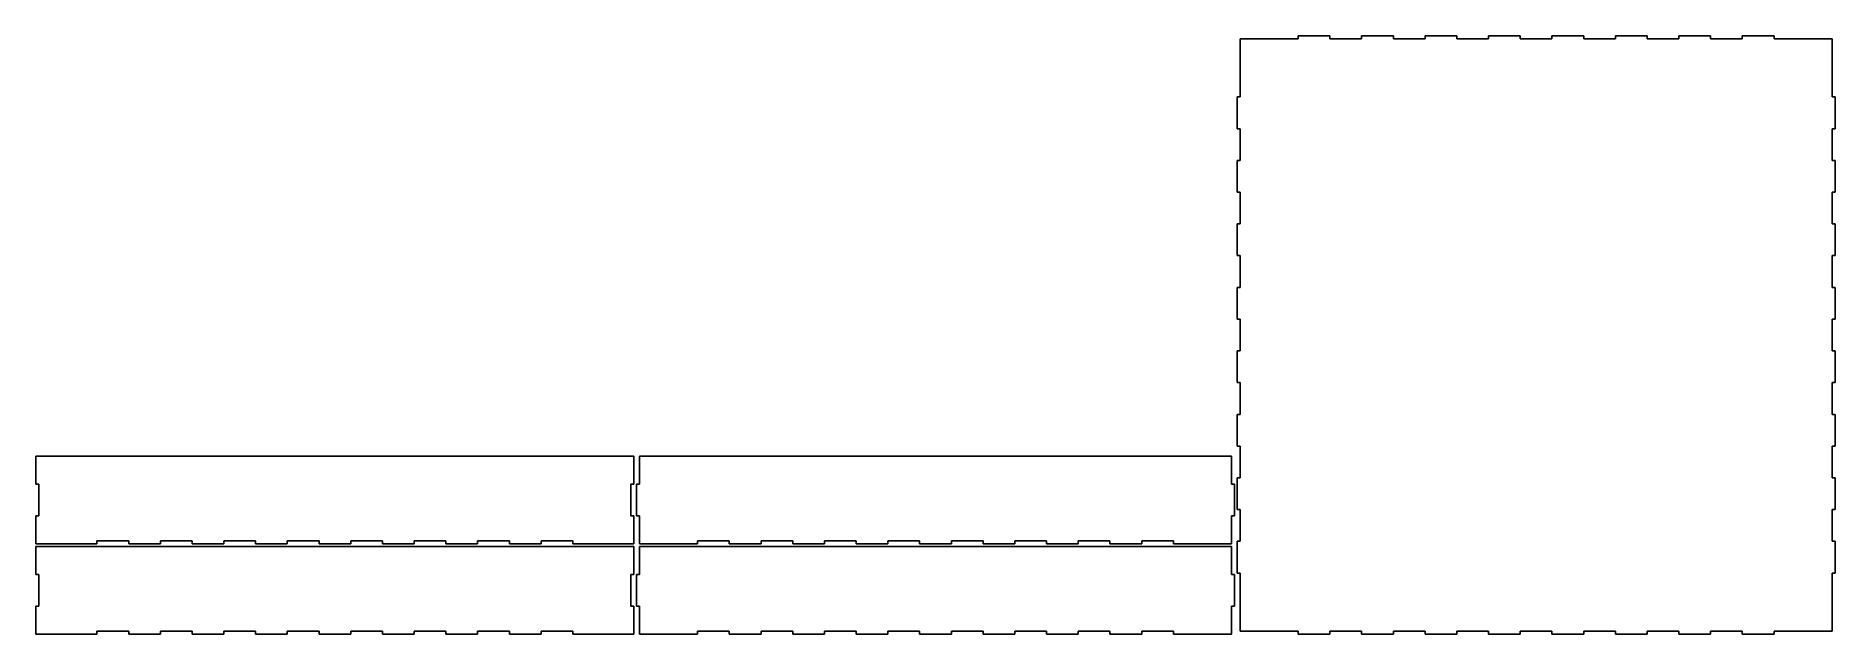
# Model space of a CAD drawing. Header units: millimetres. Extents: x 0 to 1914, y 3 to 639.
import ezdxf

# ---------------------------------------------------------------- set-up
doc = ezdxf.new("R2010")
doc.units = ezdxf.units.MM

msp = doc.modelspace()

# ---------------------------------------------------------------- linework, layer by layer
at = {"layer": 'back_outsideCutPath'}
for p, q in [((0, 192), (0, 162.375)), ((636, 192), (0, 192)), ((636, 162.375), (636, 192)), ((0, 162.375), (3, 162.375)), ((3, 162.375), (3, 128.625)), ((633, 128.625), (633, 162.375)), ((633, 162.375), (636, 162.375)), ((3, 128.625), (0, 128.625)), ((0, 128.625), (0, 99)), ((636, 128.625), (633, 128.625)), ((636, 99), (636, 128.625)), ((0, 99), (64.875, 99)), ((64.875, 99), (64.875, 102)), ((64.875, 102), (98.625, 102)), ((98.625, 102), (98.625, 99)), ((98.625, 99), (132.375, 99)), ((132.375, 99), (132.375, 102)), ((132.375, 102), (166.125, 102)), ((166.125, 102), (166.125, 99)), ((166.125, 99), (199.875, 99)), ((199.875, 99), (199.875, 102)), ((199.875, 102), (233.625, 102)), ((233.625, 102), (233.625, 99)), ((233.625, 99), (267.375, 99)), ((267.375, 99), (267.375, 102)), ((267.375, 102), (301.125, 102)), ((301.125, 102), (301.125, 99)), ((301.125, 99), (334.875, 99)), ((334.875, 99), (334.875, 102)), ((334.875, 102), (368.625, 102)), ((368.625, 102), (368.625, 99)), ((368.625, 99), (402.375, 99)), ((402.375, 99), (402.375, 102)), ((402.375, 102), (436.125, 102)), ((436.125, 102), (436.125, 99)), ((436.125, 99), (469.875, 99)), ((469.875, 99), (469.875, 102)), ((469.875, 102), (503.625, 102)), ((503.625, 102), (503.625, 99)), ((503.625, 99), (537.375, 99)), ((537.375, 99), (537.375, 102)), ((537.375, 102), (571.125, 102)), ((571.125, 102), (571.125, 99)), ((571.125, 99), (604.875, 99)), ((604.875, 99), (636, 99))]:
    msp.add_line(p, q, dxfattribs=at)
at = {"layer": 'bottom_outsideCutPath'}
for p, q in [((1281, 636), (1281, 574.125)), ((1309.125, 636), (1281, 636)), ((1342.875, 636), (1309.125, 636)), ((1376.625, 639), (1342.875, 639)), ((1342.875, 639), (1342.875, 636)), ((1376.625, 636), (1376.625, 639)), ((1410.375, 636), (1376.625, 636)), ((1444.125, 639), (1410.375, 639)), ((1410.375, 639), (1410.375, 636)), ((1444.125, 636), (1444.125, 639)), ((1477.875, 636), (1444.125, 636)), ((1511.625, 639), (1477.875, 639)), ((1477.875, 639), (1477.875, 636)), ((1511.625, 636), (1511.625, 639)), ((1545.375, 636), (1511.625, 636)), ((1579.125, 639), (1545.375, 639)), ((1545.375, 639), (1545.375, 636)), ((1579.125, 636), (1579.125, 639)), ((1612.875, 636), (1579.125, 636)), ((1646.625, 639), (1612.875, 639)), ((1612.875, 639), (1612.875, 636)), ((1646.625, 636), (1646.625, 639)), ((1680.375, 636), (1646.625, 636)), ((1714.125, 639), (1680.375, 639)), ((1680.375, 639), (1680.375, 636)), ((1714.125, 636), (1714.125, 639)), ((1747.875, 636), (1714.125, 636)), ((1781.625, 639), (1747.875, 639)), ((1747.875, 639), (1747.875, 636)), ((1781.625, 636), (1781.625, 639)), ((1815.375, 636), (1781.625, 636)), ((1849.125, 639), (1815.375, 639)), ((1815.375, 639), (1815.375, 636)), ((1849.125, 636), (1849.125, 639)), ((1911, 636), (1849.125, 636)), ((1911, 607.875), (1911, 636)), ((1911, 574.125), (1911, 607.875)), ((1281, 574.125), (1278, 574.125)), ((1278, 574.125), (1278, 540.375)), ((1914, 574.125), (1911, 574.125)), ((1914, 540.375), (1914, 574.125)), ((1278, 540.375), (1281, 540.375)), ((1281, 540.375), (1281, 506.625)), ((1911, 506.625), (1911, 540.375)), ((1911, 540.375), (1914, 540.375)), ((1281, 506.625), (1278, 506.625)), ((1278, 506.625), (1278, 472.875)), ((1914, 506.625), (1911, 506.625)), ((1914, 472.875), (1914, 506.625)), ((1278, 472.875), (1281, 472.875)), ((1281, 472.875), (1281, 439.125)), ((1911, 439.125), (1911, 472.875)), ((1911, 472.875), (1914, 472.875)), ((1281, 439.125), (1278, 439.125)), ((1278, 439.125), (1278, 405.375)), ((1914, 439.125), (1911, 439.125)), ((1914, 405.375), (1914, 439.125)), ((1278, 405.375), (1281, 405.375)), ((1281, 405.375), (1281, 371.625)), ((1911, 371.625), (1911, 405.375)), ((1911, 405.375), (1914, 405.375)), ((1281, 371.625), (1278, 371.625)), ((1278, 371.625), (1278, 337.875)), ((1914, 371.625), (1911, 371.625)), ((1914, 337.875), (1914, 371.625)), ((1278, 337.875), (1281, 337.875)), ((1281, 337.875), (1281, 304.125)), ((1911, 304.125), (1911, 337.875)), ((1911, 337.875), (1914, 337.875)), ((1281, 304.125), (1278, 304.125)), ((1278, 304.125), (1278, 270.375)), ((1914, 304.125), (1911, 304.125)), ((1914, 270.375), (1914, 304.125)), ((1278, 270.375), (1281, 270.375)), ((1281, 270.375), (1281, 236.625)), ((1911, 236.625), (1911, 270.375)), ((1911, 270.375), (1914, 270.375)), ((1281, 236.625), (1278, 236.625)), ((1278, 236.625), (1278, 202.875)), ((1914, 236.625), (1911, 236.625)), ((1914, 202.875), (1914, 236.625)), ((1278, 202.875), (1281, 202.875)), ((1281, 202.875), (1281, 169.125)), ((1911, 169.125), (1911, 202.875)), ((1911, 202.875), (1914, 202.875)), ((1281, 169.125), (1278, 169.125)), ((1278, 169.125), (1278, 135.375)), ((1914, 169.125), (1911, 169.125)), ((1914, 135.375), (1914, 169.125)), ((1278, 135.375), (1281, 135.375)), ((1281, 135.375), (1281, 101.625)), ((1911, 101.625), (1911, 135.375)), ((1911, 135.375), (1914, 135.375)), ((1281, 101.625), (1278, 101.625)), ((1278, 101.625), (1278, 67.875)), ((1914, 101.625), (1911, 101.625)), ((1914, 67.875), (1914, 101.625)), ((1278, 67.875), (1281, 67.875)), ((1281, 67.875), (1281, 34.125)), ((1911, 6), (1911, 67.875)), ((1911, 67.875), (1914, 67.875)), ((1281, 34.125), (1281, 6)), ((1281, 6), (1342.875, 6)), ((1342.875, 6), (1342.875, 3)), ((1342.875, 3), (1376.625, 3)), ((1376.625, 3), (1376.625, 6)), ((1376.625, 6), (1410.375, 6)), ((1410.375, 6), (1410.375, 3)), ((1410.375, 3), (1444.125, 3)), ((1444.125, 3), (1444.125, 6)), ((1444.125, 6), (1477.875, 6)), ((1477.875, 6), (1477.875, 3)), ((1477.875, 3), (1511.625, 3)), ((1511.625, 3), (1511.625, 6)), ((1511.625, 6), (1545.375, 6)), ((1545.375, 6), (1545.375, 3)), ((1545.375, 3), (1579.125, 3)), ((1579.125, 3), (1579.125, 6)), ((1579.125, 6), (1612.875, 6)), ((1612.875, 6), (1612.875, 3)), ((1612.875, 3), (1646.625, 3)), ((1646.625, 3), (1646.625, 6)), ((1646.625, 6), (1680.375, 6)), ((1680.375, 6), (1680.375, 3)), ((1680.375, 3), (1714.125, 3)), ((1714.125, 3), (1714.125, 6)), ((1714.125, 6), (1747.875, 6)), ((1747.875, 6), (1747.875, 3)), ((1747.875, 3), (1781.625, 3)), ((1781.625, 3), (1781.625, 6)), ((1781.625, 6), (1815.375, 6)), ((1815.375, 6), (1815.375, 3)), ((1815.375, 3), (1849.125, 3)), ((1849.125, 3), (1849.125, 6)), ((1849.125, 6), (1882.875, 6)), ((1882.875, 6), (1911, 6))]:
    msp.add_line(p, q, dxfattribs=at)
at = {"layer": 'front_outsideCutPath'}
for p, q in [((0, 96), (0, 66.375)), ((636, 96), (0, 96)), ((636, 66.375), (636, 96)), ((0, 66.375), (3, 66.375)), ((3, 66.375), (3, 32.625)), ((633, 32.625), (633, 66.375)), ((633, 66.375), (636, 66.375)), ((3, 32.625), (0, 32.625)), ((0, 32.625), (0, 3)), ((636, 32.625), (633, 32.625)), ((636, 3), (636, 32.625)), ((0, 3), (64.875, 3)), ((64.875, 3), (64.875, 6)), ((64.875, 6), (98.625, 6)), ((98.625, 6), (98.625, 3)), ((98.625, 3), (132.375, 3)), ((132.375, 3), (132.375, 6)), ((132.375, 6), (166.125, 6)), ((166.125, 6), (166.125, 3)), ((166.125, 3), (199.875, 3)), ((199.875, 3), (199.875, 6)), ((199.875, 6), (233.625, 6)), ((233.625, 6), (233.625, 3)), ((233.625, 3), (267.375, 3)), ((267.375, 3), (267.375, 6)), ((267.375, 6), (301.125, 6)), ((301.125, 6), (301.125, 3)), ((301.125, 3), (334.875, 3)), ((334.875, 3), (334.875, 6)), ((334.875, 6), (368.625, 6)), ((368.625, 6), (368.625, 3)), ((368.625, 3), (402.375, 3)), ((402.375, 3), (402.375, 6)), ((402.375, 6), (436.125, 6)), ((436.125, 6), (436.125, 3)), ((436.125, 3), (469.875, 3)), ((469.875, 3), (469.875, 6)), ((469.875, 6), (503.625, 6)), ((503.625, 6), (503.625, 3)), ((503.625, 3), (537.375, 3)), ((537.375, 3), (537.375, 6)), ((537.375, 6), (571.125, 6)), ((571.125, 6), (571.125, 3)), ((571.125, 3), (604.875, 3)), ((604.875, 3), (636, 3))]:
    msp.add_line(p, q, dxfattribs=at)
at = {"layer": 'left_outsideCutPath'}
for p, q in [((642, 96), (642, 66.375)), ((1272, 96), (642, 96)), ((1272, 66.375), (1272, 96)), ((642, 66.375), (639, 66.375)), ((639, 66.375), (639, 32.625)), ((1275, 66.375), (1272, 66.375)), ((1275, 32.625), (1275, 66.375)), ((639, 32.625), (642, 32.625)), ((642, 32.625), (642, 3)), ((1272, 3), (1272, 32.625)), ((1272, 32.625), (1275, 32.625)), ((642, 3), (703.875, 3)), ((703.875, 3), (703.875, 6)), ((703.875, 6), (737.625, 6)), ((737.625, 6), (737.625, 3)), ((737.625, 3), (771.375, 3)), ((771.375, 3), (771.375, 6)), ((771.375, 6), (805.125, 6)), ((805.125, 6), (805.125, 3)), ((805.125, 3), (838.875, 3)), ((838.875, 3), (838.875, 6)), ((838.875, 6), (872.625, 6)), ((872.625, 6), (872.625, 3)), ((872.625, 3), (906.375, 3)), ((906.375, 3), (906.375, 6)), ((906.375, 6), (940.125, 6)), ((940.125, 6), (940.125, 3)), ((940.125, 3), (973.875, 3)), ((973.875, 3), (973.875, 6)), ((973.875, 6), (1007.625, 6)), ((1007.625, 6), (1007.625, 3)), ((1007.625, 3), (1041.375, 3)), ((1041.375, 3), (1041.375, 6)), ((1041.375, 6), (1075.125, 6)), ((1075.125, 6), (1075.125, 3)), ((1075.125, 3), (1108.875, 3)), ((1108.875, 3), (1108.875, 6)), ((1108.875, 6), (1142.625, 6)), ((1142.625, 6), (1142.625, 3)), ((1142.625, 3), (1176.375, 3)), ((1176.375, 3), (1176.375, 6)), ((1176.375, 6), (1210.125, 6)), ((1210.125, 6), (1210.125, 3)), ((1210.125, 3), (1243.875, 3)), ((1243.875, 3), (1272, 3))]:
    msp.add_line(p, q, dxfattribs=at)
at = {"layer": 'right_outsideCutPath'}
for p, q in [((642, 192), (642, 162.375)), ((1272, 192), (642, 192)), ((1272, 162.375), (1272, 192)), ((642, 162.375), (639, 162.375)), ((639, 162.375), (639, 128.625)), ((1275, 162.375), (1272, 162.375)), ((1275, 128.625), (1275, 162.375)), ((639, 128.625), (642, 128.625)), ((642, 128.625), (642, 99)), ((1272, 99), (1272, 128.625)), ((1272, 128.625), (1275, 128.625)), ((642, 99), (703.875, 99)), ((703.875, 99), (703.875, 102)), ((703.875, 102), (737.625, 102)), ((737.625, 102), (737.625, 99)), ((737.625, 99), (771.375, 99)), ((771.375, 99), (771.375, 102)), ((771.375, 102), (805.125, 102)), ((805.125, 102), (805.125, 99)), ((805.125, 99), (838.875, 99)), ((838.875, 99), (838.875, 102)), ((838.875, 102), (872.625, 102)), ((872.625, 102), (872.625, 99)), ((872.625, 99), (906.375, 99)), ((906.375, 99), (906.375, 102)), ((906.375, 102), (940.125, 102)), ((940.125, 102), (940.125, 99)), ((940.125, 99), (973.875, 99)), ((973.875, 99), (973.875, 102)), ((973.875, 102), (1007.625, 102)), ((1007.625, 102), (1007.625, 99)), ((1007.625, 99), (1041.375, 99)), ((1041.375, 99), (1041.375, 102)), ((1041.375, 102), (1075.125, 102)), ((1075.125, 102), (1075.125, 99)), ((1075.125, 99), (1108.875, 99)), ((1108.875, 99), (1108.875, 102)), ((1108.875, 102), (1142.625, 102)), ((1142.625, 102), (1142.625, 99)), ((1142.625, 99), (1176.375, 99)), ((1176.375, 99), (1176.375, 102)), ((1176.375, 102), (1210.125, 102)), ((1210.125, 102), (1210.125, 99)), ((1210.125, 99), (1243.875, 99)), ((1243.875, 99), (1272, 99))]:
    msp.add_line(p, q, dxfattribs=at)

doc.saveas('drawing.dxf')
